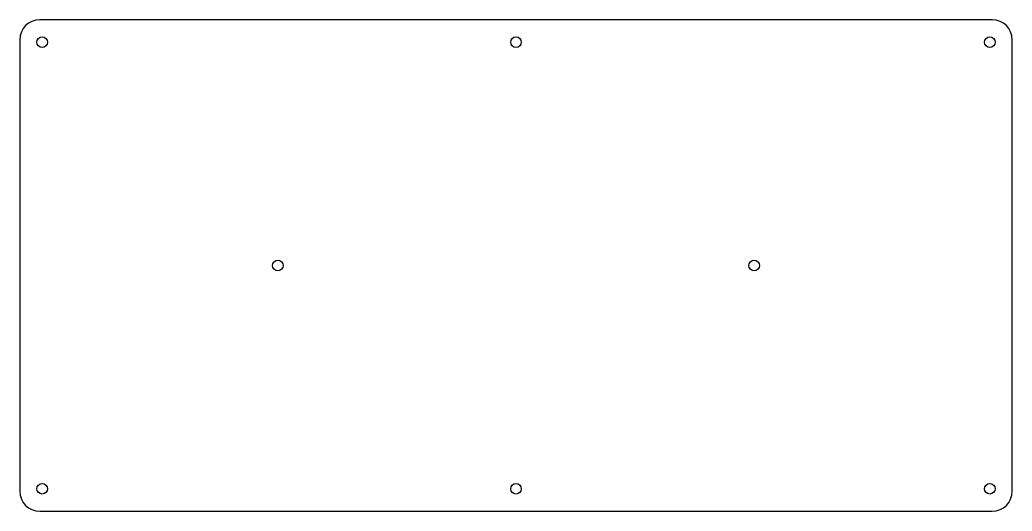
# Model space of a CAD drawing. Header units: millimetres. Extents: x 24 to 278, y 65 to 191.
import ezdxf

# ---------------------------------------------------------------- set-up
doc = ezdxf.new("R2010")
doc.units = ezdxf.units.MM
doc.layers.get('0').update_dxf_attribs({"linetype": 'CONTINUOUS'})

msp = doc.modelspace()

# ---------------------------------------------------------------- linework, layer by layer
msp.add_lwpolyline([(273.05, 190.5), (29.21, 190.5, 0.414213), (24.13, 185.42), (24.13, 69.85, 0.414213), (29.21, 64.77), (273.05, 64.77, 0.414213), (278.13, 69.85), (278.13, 185.42, 0.414213)], format="xyb", close=True)
for centre in [(29.85, 184.79), (151.13, 184.79), (272.42, 184.79), (90.17, 127.64), (212.09, 127.64), (29.85, 70.49), (151.13, 70.49), (272.42, 70.49)]:
    msp.add_circle(centre, 1.35)

doc.saveas('drawing.dxf')
